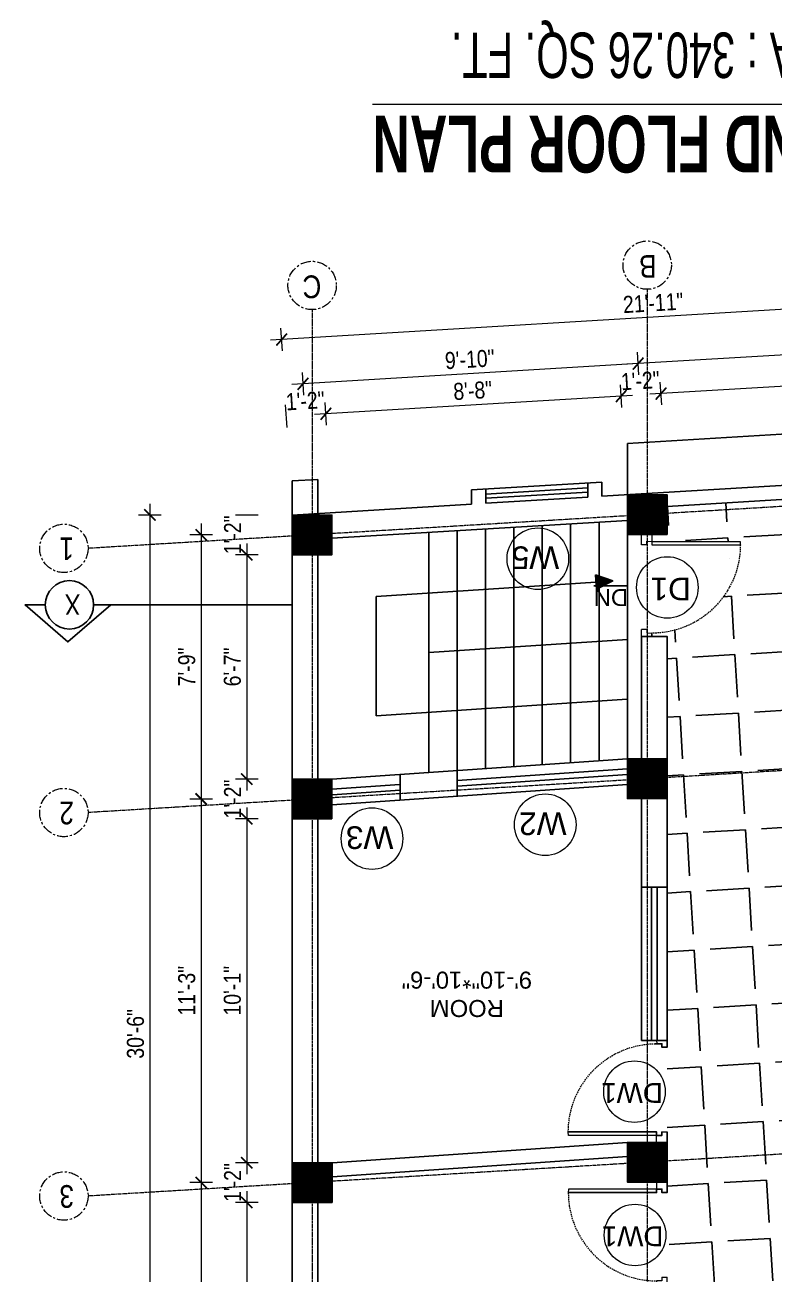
# Model space of a CAD drawing. Header units: inches. Extents: x -10117506 to -5032697, y -6529230 to -3253155.
# Drawn here: x -5061042.4 to -5060777.9, y -3255133.7 to -3254692.8 of the extents above; entities that cross this region are included whole.
import ezdxf

# ---------------------------------------------------------------- set-up
doc = ezdxf.new("R2010")
doc.units = ezdxf.units.IN
doc.header["$LTSCALE"] = 2
doc.header["$MEASUREMENT"] = 0
doc.header["$PDMODE"] = 34
doc.linetypes.add('CENTER', pattern=[2, 1.25, -0.25, 0.25, -0.25])
doc.linetypes.add('HIDDEN', pattern=[0.375, 0.25, -0.125])
doc.layers.get('0').update_dxf_attribs({"linetype": 'CONTINUOUS'})
doc.layers.get('DEFPOINTS').update_dxf_attribs({"color": 141, "linetype": 'CONTINUOUS'})
doc.layers.add('A-Hatch', color=7, linetype='CONTINUOUS')
for name, color, linetype, lineweight in [('Annotate-Lite.w', 177, 'CONTINUOUS', 9), ('Annotations-Bold.w', 177, 'CONTINUOUS', 13), ('DIM 1-100', 4, 'CONTINUOUS', 13), ('Door-Window.w', 4, 'CONTINUOUS', 15), ('TEXT', 181, 'CONTINUOUS', 25), ('Text-100.w', 254, 'CONTINUOUS', 9)]:
    doc.layers.add(name, color=color, linetype=linetype, lineweight=lineweight)
doc.styles.add('ARAIL', font='ARIALN.TTF')
doc.styles.add('Arial', font='arial.ttf', dxfattribs={"width": 0.8, "height": 12})
doc.styles.add('arial.', font='arial.ttf')
doc.styles.add('gaurav', font='arial.ttf')
doc.styles.get("Standard").update_dxf_attribs({"font": 'ARIALN.TTF'})
doc.dimstyles.new('1 by 96', dxfattribs={"dimtxt": 6, "dimasz": 4, "dimexe": 4, "dimexo": 4, "dimgap": 2, "dimtad": 1, "dimdec": 0, "dimzin": 0, "dimdsep": 46, "dimlunit": 4, "dimtxsty": 'Standard', "dimblk": 'ARCHTICK', "dimcen": 0, "dimdle": 4, "dimadec": 0, "dimazin": 0, "dimtfac": 1, "dimtdec": 0, "dimtix": 1, "dimtofl": 0, "dimtmove": 1, "dimatfit": 3, "dimldrblk": 'ARCHTICK', "dimfxl": 4, "dimfxlon": 1, "dimtolj": 1, "dimtzin": 0, "dimlwd": -1, "dimlwe": -1, "dimarcsym": 0})

# ---------------------------------------------------------------- blocks, each defined once
blk = doc.blocks.new('3-0')
at = {"ltscale": 3}
for p, q in [((11063.05, 10097.68), (11065.97, 10099.9)), ((11065.25, 10097.81), (11066.71, 10098.92)), ((11065.99, 10096.84), (11065.25, 10097.81)), ((11065.97, 10099.9), (11066.71, 10098.92)), ((11063.05, 10097.68), (11064.53, 10095.73)), ((11065.99, 10096.84), (11064.53, 10095.73)), ((11085.5, 10074.13), (11110.32, 10092.96)), ((11086.24, 10073.15), (11111.05, 10091.97)), ((11111.05, 10091.97), (11110.32, 10092.96)), ((11084.04, 10073.02), (11082.57, 10071.91)), ((11082.57, 10071.91), (11084.79, 10068.98)), ((11084.04, 10073.02), (11084.78, 10072.04)), ((11084.78, 10072.04), (11086.24, 10073.15)), ((11086.24, 10073.15), (11085.5, 10074.13)), ((11087.72, 10071.2), (11086.24, 10073.15)), ((11084.79, 10068.98), (11087.72, 10071.2))]:
    blk.add_line(p, q, dxfattribs=at)
at = {"layer": 'Door-Window.w', "color": 9, "linetype": 'HIDDEN', "lineweight": 18}
blk.add_arc((11085.5, 10074.13), 31.16, 37.1906, 127.1465, dxfattribs=at)
blk = doc.blocks.new('_ArchTick')
at = {"color": 0, "linetype": 'ByBlock', "const_width": 0.15}
blk.add_lwpolyline([(-0.5, -0.5), (0.5, 0.5)], dxfattribs=at)
blk = doc.blocks.new('*D1868')
at = {"layer": 'DEFPOINTS', "color": 0, "ltscale": 0.5, "transparency": 16777216}
for p in [(-5060818.13, -3254822.85), (-5060699.56, -3254850.64), (-5060815.99, -3254858.49)]:
    blk.add_point(p, dxfattribs=at)
at = {"layer": 'DIM 1-100', "color": 0, "ltscale": 0.5, "transparency": 16777216}
for p, q in [((-5060701.41, -3254819.84), (-5060701.9, -3254811.85)), ((-5060697.66, -3254815.61), (-5060822.12, -3254823.09)), ((-5060817.89, -3254826.85), (-5060818.37, -3254818.86))]:
    blk.add_line(p, q, dxfattribs=at)
at = {"layer": 'DIM 1-100', "color": 0, "ltscale": 0.5, "transparency": 16777216, "xscale": 4, "yscale": 4, "zscale": 4}
for p, rotation in [((-5060701.65, -3254815.85), 3.443148901484197), ((-5060818.13, -3254822.85), 183.4431489014842)]:
    blk.add_blockref('_ArchTick', p, dxfattribs=dict(at, rotation=rotation))
at = {"layer": 'DIM 1-100', "color": 0, "ltscale": 0.5, "transparency": 16777216, "insert": (-5060760.2, -3254814.3), "char_height": 6, "attachment_point": 5, "rotation": 3.4431}
blk.add_mtext('\\A1;9\'-9"', dxfattribs=at)
blk = doc.blocks.new('*D1869')
at = {"layer": 'DEFPOINTS', "color": 0, "ltscale": 0.5, "transparency": 16777216}
for p in [(-5060832.14, -3254823.7), (-5060830.04, -3254858.49), (-5060815.99, -3254858.49)]:
    blk.add_point(p, dxfattribs=at)
at = {"layer": 'DIM 1-100', "color": 0, "ltscale": 0.5, "transparency": 16777216}
for p, q in [((-5060831.9, -3254827.69), (-5060832.38, -3254819.7)), ((-5060817.89, -3254826.85), (-5060818.37, -3254818.86))]:
    blk.add_line(p, q, dxfattribs=at)
at = {"layer": 'DIM 1-100', "color": 0, "ltscale": 0.5, "transparency": 16777216, "insert": (-5060825.43, -3254818.27), "char_height": 6, "attachment_point": 5, "rotation": 3.4431}
blk.add_mtext('\\A1;1\'-2"', dxfattribs=at)
blk = doc.blocks.new('*D1870')
at = {"layer": 'DEFPOINTS', "color": 0, "ltscale": 0.5, "transparency": 16777216}
for p in [(-5060936.29, -3254829.96), (-5060830.04, -3254858.49), (-5060934.15, -3254865.66)]:
    blk.add_point(p, dxfattribs=at)
at = {"layer": 'DIM 1-100', "color": 0, "ltscale": 0.5, "transparency": 16777216}
for p, q in [((-5060831.9, -3254827.69), (-5060832.38, -3254819.7)), ((-5060828.14, -3254823.46), (-5060940.29, -3254830.2)), ((-5060936.05, -3254833.96), (-5060936.54, -3254825.97))]:
    blk.add_line(p, q, dxfattribs=at)
at = {"layer": 'DIM 1-100', "color": 0, "ltscale": 0.5, "transparency": 16777216, "xscale": 4, "yscale": 4, "zscale": 4}
for p, rotation in [((-5060832.14, -3254823.7), 3.443148901484197), ((-5060936.29, -3254829.96), 183.4431489014842)]:
    blk.add_blockref('_ArchTick', p, dxfattribs=dict(at, rotation=rotation))
at = {"layer": 'DIM 1-100', "color": 0, "ltscale": 0.5, "transparency": 16777216, "insert": (-5060884.52, -3254821.78), "char_height": 6, "attachment_point": 5, "rotation": 3.4431}
blk.add_mtext('\\A1;8\'-8"', dxfattribs=at)
blk = doc.blocks.new('*D1871')
at = {"layer": 'DEFPOINTS', "color": 0, "ltscale": 0.5, "transparency": 16777216}
for p in [(-5060950.24, -3254830.8), (-5060948.15, -3254865.66), (-5060934.15, -3254865.66)]:
    blk.add_point(p, dxfattribs=at)
at = {"layer": 'DIM 1-100', "color": 0, "ltscale": 0.5, "transparency": 16777216}
for p, q in [((-5060936.05, -3254833.96), (-5060936.54, -3254825.97)), ((-5060950, -3254834.8), (-5060950.48, -3254826.81))]:
    blk.add_line(p, q, dxfattribs=at)
at = {"layer": 'DIM 1-100', "color": 0, "ltscale": 0.5, "transparency": 16777216, "insert": (-5060943.57, -3254825.38), "char_height": 6, "attachment_point": 5, "rotation": 3.4431}
blk.add_mtext('\\A1;1\'-2"', dxfattribs=at)
blk = doc.blocks.new('*D1872')
at = {"layer": 'DEFPOINTS', "color": 0, "ltscale": 0.5, "transparency": 16777216}
for p in [(-5060826.19, -3254812.27), (-5060692.56, -3254857.64), (-5060822.99, -3254865.49)]:
    blk.add_point(p, dxfattribs=at)
at = {"layer": 'DIM 1-100', "color": 0, "ltscale": 0.5, "transparency": 16777216}
for p, q in [((-5060691.77, -3254804.19), (-5060830.18, -3254812.51)), ((-5060695.52, -3254808.42), (-5060696, -3254800.43)), ((-5060825.95, -3254816.27), (-5060826.43, -3254808.28))]:
    blk.add_line(p, q, dxfattribs=at)
at = {"layer": 'DIM 1-100', "color": 0, "ltscale": 0.5, "transparency": 16777216, "xscale": 4, "yscale": 4, "zscale": 4}
for p, rotation in [((-5060695.76, -3254804.43), 3.443148900418729), ((-5060826.19, -3254812.27), 183.4431489004187)]:
    blk.add_blockref('_ArchTick', p, dxfattribs=dict(at, rotation=rotation))
at = {"layer": 'DIM 1-100', "color": 0, "ltscale": 0.5, "transparency": 16777216, "insert": (-5060761.28, -3254803.3), "char_height": 6, "attachment_point": 5, "rotation": 3.4431}
blk.add_mtext('\\A1;10\'-11"', dxfattribs=at)
blk = doc.blocks.new('*D1873')
at = {"layer": 'DEFPOINTS', "color": 0, "ltscale": 0.5, "transparency": 16777216}
for p in [(-5060944.35, -3254819.38), (-5060822.99, -3254865.49), (-5060941.15, -3254872.66)]:
    blk.add_point(p, dxfattribs=at)
at = {"layer": 'DIM 1-100', "color": 0, "ltscale": 0.5, "transparency": 16777216}
for p, q in [((-5060825.95, -3254816.27), (-5060826.43, -3254808.28)), ((-5060822.19, -3254812.03), (-5060948.35, -3254819.62)), ((-5060944.11, -3254823.38), (-5060944.59, -3254815.39))]:
    blk.add_line(p, q, dxfattribs=at)
at = {"layer": 'DIM 1-100', "color": 0, "ltscale": 0.5, "transparency": 16777216, "xscale": 4, "yscale": 4, "zscale": 4}
for p, rotation in [((-5060826.19, -3254812.27), 3.443148901484197), ((-5060944.35, -3254819.38), 183.4431489014842)]:
    blk.add_blockref('_ArchTick', p, dxfattribs=dict(at, rotation=rotation))
at = {"layer": 'DIM 1-100', "color": 0, "ltscale": 0.5, "transparency": 16777216, "insert": (-5060885.57, -3254810.77), "char_height": 6, "attachment_point": 5, "rotation": 3.4431}
blk.add_mtext('\\A1;9\'-10"', dxfattribs=at)
blk = doc.blocks.new('*D1874')
at = {"layer": 'DEFPOINTS', "color": 0, "ltscale": 0.5, "transparency": 16777216}
for p in [(-5060951.89, -3254803.78), (-5060685.56, -3254849.8), (-5060948.15, -3254865.66)]:
    blk.add_point(p, dxfattribs=at)
at = {"layer": 'DIM 1-100', "color": 0, "ltscale": 0.5, "transparency": 16777216}
for p, q in [((-5060689.06, -3254791.91), (-5060689.54, -3254783.92)), ((-5060685.31, -3254787.68), (-5060955.88, -3254804.02)), ((-5060951.64, -3254807.77), (-5060952.13, -3254799.79))]:
    blk.add_line(p, q, dxfattribs=at)
at = {"layer": 'DIM 1-100', "color": 0, "ltscale": 0.5, "transparency": 16777216, "xscale": 4, "yscale": 4, "zscale": 4}
for p, rotation in [((-5060689.3, -3254787.92), 3.457134467224341), ((-5060951.89, -3254803.78), 183.4571344672244)]:
    blk.add_blockref('_ArchTick', p, dxfattribs=dict(at, rotation=rotation))
at = {"layer": 'DIM 1-100', "color": 0, "ltscale": 0.5, "transparency": 16777216, "insert": (-5060820.89, -3254790.84), "char_height": 6, "attachment_point": 5, "rotation": 3.4571}
blk.add_mtext('\\A1;21\'-11"', dxfattribs=at)
blk = doc.blocks.new('*D1875')
at = {"layer": 'DEFPOINTS', "color": 0, "ltscale": 0.5, "transparency": 16777216}
for p in [(-5060948.15, -3254865.66), (-5060964.19, -3254879.66), (-5060948.15, -3254879.66)]:
    blk.add_point(p, dxfattribs=at)
at = {"layer": 'DIM 1-100', "color": 0, "ltscale": 0.5, "transparency": 16777216}
for p, q in [((-5060960.19, -3254865.66), (-5060968.19, -3254865.66)), ((-5060960.19, -3254879.66), (-5060968.19, -3254879.66))]:
    blk.add_line(p, q, dxfattribs=at)
at = {"layer": 'DIM 1-100', "color": 0, "ltscale": 0.5, "transparency": 16777216, "insert": (-5060969.2, -3254872.66), "char_height": 6, "attachment_point": 5, "rotation": 90}
blk.add_mtext('\\A1;1\'-2"', dxfattribs=at)
blk = doc.blocks.new('*D1876')
at = {"layer": 'DEFPOINTS', "color": 0, "ltscale": 0.5, "transparency": 16777216}
for p in [(-5060948.15, -3254879.66), (-5060964.19, -3254958.83), (-5060948.15, -3254958.83)]:
    blk.add_point(p, dxfattribs=at)
at = {"layer": 'DIM 1-100', "color": 0, "ltscale": 0.5, "transparency": 16777216}
for p, q in [((-5060964.19, -3254875.66), (-5060964.19, -3254962.83)), ((-5060960.19, -3254879.66), (-5060968.19, -3254879.66)), ((-5060960.19, -3254958.83), (-5060968.19, -3254958.83))]:
    blk.add_line(p, q, dxfattribs=at)
at = {"layer": 'DIM 1-100', "color": 0, "ltscale": 0.5, "transparency": 16777216, "xscale": 4, "yscale": 4, "zscale": 4}
for p, rotation in [((-5060964.19, -3254879.66), 90), ((-5060964.19, -3254958.83), 270)]:
    blk.add_blockref('_ArchTick', p, dxfattribs=dict(at, rotation=rotation))
at = {"layer": 'DIM 1-100', "color": 0, "ltscale": 0.5, "transparency": 16777216, "insert": (-5060969.26, -3254919.25), "char_height": 6, "attachment_point": 5, "rotation": 90}
blk.add_mtext('\\A1;6\'-7"', dxfattribs=at)
blk = doc.blocks.new('*D1877')
at = {"layer": 'DEFPOINTS', "color": 0, "ltscale": 0.5, "transparency": 16777216}
for p in [(-5060948.15, -3254958.83), (-5060964.19, -3254972.83), (-5060948.15, -3254972.83)]:
    blk.add_point(p, dxfattribs=at)
at = {"layer": 'DIM 1-100', "color": 0, "ltscale": 0.5, "transparency": 16777216}
for p, q in [((-5060960.19, -3254958.83), (-5060968.19, -3254958.83)), ((-5060960.19, -3254972.83), (-5060968.19, -3254972.83))]:
    blk.add_line(p, q, dxfattribs=at)
at = {"layer": 'DIM 1-100', "color": 0, "ltscale": 0.5, "transparency": 16777216, "insert": (-5060969.2, -3254965.83), "char_height": 6, "attachment_point": 5, "rotation": 90}
blk.add_mtext('\\A1;1\'-2"', dxfattribs=at)
blk = doc.blocks.new('*D1878')
at = {"layer": 'DEFPOINTS', "color": 0, "ltscale": 0.5, "transparency": 16777216}
for p in [(-5060948.15, -3254972.83), (-5060964.19, -3255094.08), (-5060948.13, -3255094.08)]:
    blk.add_point(p, dxfattribs=at)
at = {"layer": 'DIM 1-100', "color": 0, "ltscale": 0.5, "transparency": 16777216}
for p, q in [((-5060964.19, -3254968.83), (-5060964.19, -3255098.08)), ((-5060960.19, -3254972.83), (-5060968.19, -3254972.83)), ((-5060960.19, -3255094.08), (-5060968.19, -3255094.08))]:
    blk.add_line(p, q, dxfattribs=at)
at = {"layer": 'DIM 1-100', "color": 0, "ltscale": 0.5, "transparency": 16777216, "xscale": 4, "yscale": 4, "zscale": 4}
for p, rotation in [((-5060964.19, -3254972.83), 90), ((-5060964.19, -3255094.08), 270)]:
    blk.add_blockref('_ArchTick', p, dxfattribs=dict(at, rotation=rotation))
at = {"layer": 'DIM 1-100', "color": 0, "ltscale": 0.5, "transparency": 16777216, "insert": (-5060969.26, -3255033.45), "char_height": 6, "attachment_point": 5, "rotation": 90}
blk.add_mtext('\\A1;10\'-1"', dxfattribs=at)
blk = doc.blocks.new('*D1879')
at = {"layer": 'DEFPOINTS', "color": 0, "ltscale": 0.5, "transparency": 16777216}
for p in [(-5060948.13, -3255094.08), (-5060964.19, -3255108.08), (-5060948.15, -3255108.08)]:
    blk.add_point(p, dxfattribs=at)
at = {"layer": 'DIM 1-100', "color": 0, "ltscale": 0.5, "transparency": 16777216}
for p, q in [((-5060960.19, -3255094.08), (-5060968.19, -3255094.08)), ((-5060960.19, -3255108.08), (-5060968.19, -3255108.08))]:
    blk.add_line(p, q, dxfattribs=at)
at = {"layer": 'DIM 1-100', "color": 0, "ltscale": 0.5, "transparency": 16777216, "insert": (-5060969.2, -3255101.08), "char_height": 6, "attachment_point": 5, "rotation": 90}
blk.add_mtext('\\A1;1\'-2"', dxfattribs=at)
blk = doc.blocks.new('*D1880')
at = {"layer": 'DEFPOINTS', "color": 0, "ltscale": 0.5, "transparency": 16777216}
for p in [(-5060948.15, -3255108.08), (-5060964.19, -3255217.45), (-5060948.15, -3255217.45)]:
    blk.add_point(p, dxfattribs=at)
at = {"layer": 'DIM 1-100', "color": 0, "ltscale": 0.5, "transparency": 16777216}
for p, q in [((-5060964.19, -3255104.08), (-5060964.19, -3255221.45)), ((-5060960.19, -3255108.08), (-5060968.19, -3255108.08)), ((-5060960.19, -3255217.45), (-5060968.19, -3255217.45))]:
    blk.add_line(p, q, dxfattribs=at)
at = {"layer": 'DIM 1-100', "color": 0, "ltscale": 0.5, "transparency": 16777216, "xscale": 4, "yscale": 4, "zscale": 4}
for p, rotation in [((-5060964.19, -3255108.08), 90), ((-5060964.19, -3255217.45), 270)]:
    blk.add_blockref('_ArchTick', p, dxfattribs=dict(at, rotation=rotation))
at = {"layer": 'DIM 1-100', "color": 0, "ltscale": 0.5, "transparency": 16777216, "insert": (-5060969.26, -3255162.76), "char_height": 6, "attachment_point": 5, "rotation": 90}
blk.add_mtext('\\A1;9\'-1"', dxfattribs=at)
blk = doc.blocks.new('*D1884')
at = {"layer": 'DEFPOINTS', "color": 0, "ltscale": 0.5, "transparency": 16777216}
for p in [(-5060941.15, -3254872.66), (-5060980.27, -3254965.83), (-5060941.15, -3254965.83)]:
    blk.add_point(p, dxfattribs=at)
at = {"layer": 'DIM 1-100', "color": 0, "ltscale": 0.5, "transparency": 16777216}
for p, q in [((-5060980.27, -3254868.66), (-5060980.27, -3254969.83)), ((-5060976.27, -3254872.66), (-5060984.27, -3254872.66)), ((-5060976.27, -3254965.83), (-5060984.27, -3254965.83))]:
    blk.add_line(p, q, dxfattribs=at)
at = {"layer": 'DIM 1-100', "color": 0, "ltscale": 0.5, "transparency": 16777216, "xscale": 4, "yscale": 4, "zscale": 4}
for p, rotation in [((-5060980.27, -3254872.66), 90), ((-5060980.27, -3254965.83), 270)]:
    blk.add_blockref('_ArchTick', p, dxfattribs=dict(at, rotation=rotation))
at = {"layer": 'DIM 1-100', "color": 0, "ltscale": 0.5, "transparency": 16777216, "insert": (-5060985.34, -3254919.25), "char_height": 6, "attachment_point": 5, "rotation": 90}
blk.add_mtext('\\A1;7\'-9"', dxfattribs=at)
blk = doc.blocks.new('*D1885')
at = {"layer": 'DEFPOINTS', "color": 0, "ltscale": 0.5, "transparency": 16777216}
for p in [(-5060941.15, -3254965.83), (-5060980.27, -3255101.08), (-5060941.13, -3255101.08)]:
    blk.add_point(p, dxfattribs=at)
at = {"layer": 'DIM 1-100', "color": 0, "ltscale": 0.5, "transparency": 16777216}
for p, q in [((-5060980.27, -3254961.83), (-5060980.27, -3255105.08)), ((-5060976.27, -3254965.83), (-5060984.27, -3254965.83)), ((-5060976.27, -3255101.08), (-5060984.27, -3255101.08))]:
    blk.add_line(p, q, dxfattribs=at)
at = {"layer": 'DIM 1-100', "color": 0, "ltscale": 0.5, "transparency": 16777216, "xscale": 4, "yscale": 4, "zscale": 4}
for p, rotation in [((-5060980.27, -3254965.83), 90), ((-5060980.27, -3255101.08), 270)]:
    blk.add_blockref('_ArchTick', p, dxfattribs=dict(at, rotation=rotation))
at = {"layer": 'DIM 1-100', "color": 0, "ltscale": 0.5, "transparency": 16777216, "insert": (-5060985.34, -3255033.45), "char_height": 6, "attachment_point": 5, "rotation": 90}
blk.add_mtext('\\A1;11\'-3"', dxfattribs=at)
blk = doc.blocks.new('*D1886')
at = {"layer": 'DEFPOINTS', "color": 0, "ltscale": 0.5, "transparency": 16777216}
for p in [(-5060941.13, -3255101.08), (-5060980.27, -3255224.45), (-5060941.15, -3255224.45)]:
    blk.add_point(p, dxfattribs=at)
at = {"layer": 'DIM 1-100', "color": 0, "ltscale": 0.5, "transparency": 16777216}
for p, q in [((-5060980.27, -3255097.08), (-5060980.27, -3255228.45)), ((-5060976.27, -3255101.08), (-5060984.27, -3255101.08)), ((-5060976.27, -3255224.45), (-5060984.27, -3255224.45))]:
    blk.add_line(p, q, dxfattribs=at)
at = {"layer": 'DIM 1-100', "color": 0, "ltscale": 0.5, "transparency": 16777216, "xscale": 4, "yscale": 4, "zscale": 4}
for p, rotation in [((-5060980.27, -3255101.08), 90), ((-5060980.27, -3255224.45), 270)]:
    blk.add_blockref('_ArchTick', p, dxfattribs=dict(at, rotation=rotation))
at = {"layer": 'DIM 1-100', "color": 0, "ltscale": 0.5, "transparency": 16777216, "insert": (-5060985.34, -3255162.76), "char_height": 6, "attachment_point": 5, "rotation": 90}
blk.add_mtext('\\A1;10\'-3"', dxfattribs=at)
blk = doc.blocks.new('*D1888')
at = {"layer": 'DEFPOINTS', "color": 0, "ltscale": 0.5, "transparency": 16777216}
for p in [(-5060948.15, -3254865.66), (-5060998.35, -3255231.66), (-5060948.15, -3255231.66)]:
    blk.add_point(p, dxfattribs=at)
at = {"layer": 'DIM 1-100', "color": 0, "ltscale": 0.5, "transparency": 16777216}
for p, q in [((-5060998.35, -3254861.66), (-5060998.35, -3255235.66)), ((-5060994.35, -3254865.66), (-5061002.35, -3254865.66)), ((-5060994.35, -3255231.66), (-5061002.35, -3255231.66))]:
    blk.add_line(p, q, dxfattribs=at)
at = {"layer": 'DIM 1-100', "color": 0, "ltscale": 0.5, "transparency": 16777216, "xscale": 4, "yscale": 4, "zscale": 4}
for p, rotation in [((-5060998.35, -3254865.66), 90), ((-5060998.35, -3255231.66), 270)]:
    blk.add_blockref('_ArchTick', p, dxfattribs=dict(at, rotation=rotation))
at = {"layer": 'DIM 1-100', "color": 0, "ltscale": 0.5, "transparency": 16777216, "insert": (-5061003.41, -3255048.66), "char_height": 6, "attachment_point": 5, "rotation": 90}
blk.add_mtext('\\A1;30\'-6"', dxfattribs=at)

msp = doc.modelspace()

# ---------------------------------------------------------------- hatches: boundary and pattern name
at = {"layer": 'A-Hatch', "ltscale": 0.5}
h = msp.add_hatch(dxfattribs=at)
h.set_pattern_fill('ANGLE', color=256, scale=75, angle=183.4571)
h.set_pattern_definition([(183.45713447, (-10109419.03, -6510881.936), (1.243724074, -20.587466465), [15, -5.625]), (273.45713447, (-10109419.03, -6510881.936), (20.587466465, 1.243724074), [15, -5.625])])
edge = h.paths.add_edge_path()
edge.add_line((-5060815.99, -3255229.83), (-5060824.99, -3255229.83))
edge.add_line((-5060824.99, -3255229.83), (-5060824.99, -3255280.69))
edge.add_line((-5060824.99, -3255280.69), (-5060815.99, -3255280.69))
edge.add_line((-5060815.99, -3255280.69), (-5060815.99, -3255289.67))
edge.add_line((-5060815.99, -3255289.67), (-5060699.56, -3255280))
edge.add_line((-5060699.56, -3255280), (-5060699.56, -3255269.85))
edge.add_line((-5060699.56, -3255269.85), (-5060690.56, -3255269.85))
edge.add_line((-5060690.56, -3255269.85), (-5060690.56, -3255093.06))
edge.add_line((-5060690.56, -3255093.06), (-5060699.56, -3255093.06))
edge.add_line((-5060699.56, -3255093.06), (-5060699.56, -3255079.06))
edge.add_line((-5060699.56, -3255079.06), (-5060690.56, -3255079.06))
edge.add_line((-5060690.56, -3255079.06), (-5060690.56, -3254957.81))
edge.add_line((-5060690.56, -3254957.81), (-5060699.56, -3254957.81))
edge.add_line((-5060699.56, -3254957.81), (-5060699.56, -3254943.81))
edge.add_line((-5060699.56, -3254943.81), (-5060690.56, -3254943.81))
edge.add_line((-5060690.56, -3254943.81), (-5060690.56, -3254864.64))
edge.add_line((-5060690.56, -3254864.64), (-5060699.56, -3254864.64))
edge.add_line((-5060699.56, -3254864.64), (-5060699.56, -3254855.65))
edge.add_line((-5060699.56, -3254855.65), (-5060815.99, -3254862.65))
edge.add_line((-5060815.99, -3254862.65), (-5060815.99, -3254872.49))
edge.add_line((-5060815.99, -3254872.49), (-5060815.99, -3254874.94))
edge.add_line((-5060815.99, -3254874.94), (-5060790.18, -3254874.96))
edge.add_line((-5060790.18, -3254874.96), (-5060790.16, -3254876.19))
edge.add_ellipse((-5060821.32, -3254876.17), major_axis=(-24.85, -18.79), ratio=1, start_angle=62.763, end_angle=142.875, ccw=False)
edge.add_line((-5060815.99, -3254906.86), (-5060815.99, -3255083.27))
edge.add_line((-5060815.99, -3255083.27), (-5060815.98, -3255083.27))
edge.add_line((-5060815.98, -3255083.27), (-5060815.99, -3255086.94))
edge.add_line((-5060815.99, -3255086.94), (-5060815.99, -3255100.94))
edge.add_line((-5060815.99, -3255100.94), (-5060815.98, -3255104.61))
edge.add_line((-5060815.98, -3255104.61), (-5060815.99, -3255229.83))
h.paths.add_polyline_path([(-5060732.31, -3255041.84), (-5060775.36, -3255041.84), (-5060775.36, -3255064.3), (-5060732.31, -3255064.3)], flags=24)
h = msp.add_hatch(dxfattribs=at)
h.set_pattern_fill('ANSI31', color=256, angle=180)
h.set_pattern_definition([(225, (-10152119.69887, -6513258.18747), (0.0883883476483, -0.0883883476483), [])])
h.paths.add_polyline_path([(-5060829.99, -3254872.49), (-5060815.99, -3254872.49), (-5060815.99, -3254858.49), (-5060829.99, -3254858.49)])
h = msp.add_hatch(dxfattribs=at)
h.set_pattern_fill('ANSI31', color=256, angle=180)
h.set_pattern_definition([(225, (-10152237.86021, -6513265.35775), (0.0883883476483, -0.0883883476483), [])])
h.paths.add_polyline_path([(-5060948.15, -3254879.66), (-5060934.15, -3254879.66), (-5060934.15, -3254865.66), (-5060948.15, -3254865.66)])
h = msp.add_hatch(dxfattribs=at)
h.set_pattern_fill('ANSI31', color=256, angle=183.8047)
h.set_pattern_definition([(228.8046545382, (-9924644.70665, -6844315.82128), (0.0940585520474, -0.0823285417504), [])])
h.paths.add_polyline_path([(-5060835.16, -3254888.91), (-5060841.23, -3254886.79), (-5060840.9, -3254891.8)])
h = msp.add_hatch(dxfattribs=at)
h.set_pattern_fill('ANSI31', color=256, angle=180)
h.set_pattern_definition([(225, (-10152119.69887, -6513351.40278), (0.0883883476483, -0.0883883476483), [])])
h.paths.add_polyline_path([(-5060829.99, -3254965.71), (-5060815.99, -3254965.71), (-5060815.99, -3254951.71), (-5060829.99, -3254951.71)])
h = msp.add_hatch(dxfattribs=at)
h.set_pattern_fill('ANSI31', color=256, angle=180)
h.set_pattern_definition([(225, (-10152237.86021, -6513358.5273), (0.0883883476483, -0.0883883476483), [])])
h.paths.add_polyline_path([(-5060948.15, -3254972.83), (-5060934.15, -3254972.83), (-5060934.15, -3254958.83), (-5060948.15, -3254958.83)])
h = msp.add_hatch(dxfattribs=at)
h.set_pattern_fill('ANSI31', color=256, angle=180)
h.set_pattern_definition([(225, (-10152119.69887, -6513486.6351), (0.0883883476483, -0.0883883476483), [])])
h.paths.add_polyline_path([(-5060829.99, -3255100.94), (-5060815.99, -3255100.94), (-5060815.99, -3255086.94), (-5060829.99, -3255086.94)])
h = msp.add_hatch(dxfattribs=at)
h.set_pattern_fill('ANSI31', color=256, angle=180)
h.set_pattern_definition([(225, (-10152237.84467, -6513493.77249), (0.0883883476483, -0.0883883476483), [])])
h.paths.add_polyline_path([(-5060948.13, -3255108.08), (-5060934.13, -3255108.08), (-5060934.13, -3255094.08), (-5060948.13, -3255094.08)])

# ---------------------------------------------------------------- linework, layer by layer
at = {"ltscale": 0.5}
for p, q in [((-5060667.56, -3254830.68), (-5060829.99, -3254840.45)), ((-5060829.99, -3254858.49), (-5060829.99, -3254840.45)), ((-5060685.56, -3254849.8), (-5060838.97, -3254859.03)), ((-5060939.15, -3254853.09), (-5060948.15, -3254853.64)), ((-5060948.15, -3254865.66), (-5060948.15, -3254853.64)), ((-5060939.15, -3254865.66), (-5060939.15, -3254853.09)), ((-5060838.97, -3254854.03), (-5060884.89, -3254856.8)), ((-5060884.89, -3254861.8), (-5060884.89, -3254856.8)), ((-5060843.97, -3254856.08), (-5060879.89, -3254858.25)), ((-5060879.89, -3254861.5), (-5060879.89, -3254856.5)), ((-5060843.97, -3254859.33), (-5060843.97, -3254854.33)), ((-5060838.97, -3254859.03), (-5060838.97, -3254854.03)), ((-5060699.56, -3254855.65), (-5060815.99, -3254862.65)), ((-5060843.97, -3254857.58), (-5060879.89, -3254859.75)), ((-5060843.97, -3254859.33), (-5060879.89, -3254861.5)), ((-5060884.89, -3254861.8), (-5060948.15, -3254865.66)), ((-5060948.15, -3254865.66), (-5060948.15, -3255231.66)), ((-5060829.99, -3254867.54), (-5060934.15, -3254873.83)), ((-5060869.99, -3254912.19), (-5060869.99, -3254869.96)), ((-5060859.99, -3254911.55), (-5060859.99, -3254869.35)), ((-5060849.99, -3254910.9), (-5060849.99, -3254868.75)), ((-5060839.99, -3254910.26), (-5060839.99, -3254868.14)), ((-5060829.99, -3254951.69), (-5060829.99, -3254867.54)), ((-5060899.99, -3254914.13), (-5060899.99, -3254871.77)), ((-5060889.99, -3254913.48), (-5060889.99, -3254871.16)), ((-5060879.99, -3254912.84), (-5060879.99, -3254870.56)), ((-5060939.15, -3254879.66), (-5060939.15, -3254958.83)), ((-5060835.16, -3254888.91), (-5060841.23, -3254886.79)), ((-5060840.9, -3254891.8), (-5060841.23, -3254886.79)), ((-5060918.57, -3254894.45), (-5060841.07, -3254889.3)), ((-5060835.16, -3254888.91), (-5060840.9, -3254891.8)), ((-5060918.57, -3254936.54), (-5060918.57, -3254894.45)), ((-5060899.99, -3254914.13), (-5060829.99, -3254909.62)), ((-5060824.99, -3254908.49), (-5060824.99, -3254951.69)), ((-5060815.99, -3254908.49), (-5060824.99, -3254908.49)), ((-5060815.99, -3254908.49), (-5060815.99, -3254951.69)), ((-5060899.99, -3254956.49), (-5060899.99, -3254914.13)), ((-5060889.99, -3254955.8), (-5060889.99, -3254913.48)), ((-5060879.99, -3254955.12), (-5060879.99, -3254912.84)), ((-5060869.99, -3254954.43), (-5060869.99, -3254912.19)), ((-5060859.99, -3254953.75), (-5060859.99, -3254911.55)), ((-5060849.99, -3254953.06), (-5060849.99, -3254910.9)), ((-5060839.99, -3254952.38), (-5060839.99, -3254910.26)), ((-5060830.01, -3254930.66), (-5060918.57, -3254936.54)), ((-5060829.99, -3254951.69), (-5060934.15, -3254958.83)), ((-5060829.99, -3254960.71), (-5060829.99, -3254951.69)), ((-5060910.15, -3254966.21), (-5060910.15, -3254957.19)), ((-5060889.99, -3254959.31), (-5060829.99, -3254955.2)), ((-5060889.99, -3254964.82), (-5060889.99, -3254955.8)), ((-5060889.99, -3254961.32), (-5060829.99, -3254957.2)), ((-5060910.22, -3254960.7), (-5060934.22, -3254962.34)), ((-5060934.15, -3254967.85), (-5060934.15, -3254958.83)), ((-5060829.99, -3254960.71), (-5060934.15, -3254967.85)), ((-5060910.08, -3254962.69), (-5060934.08, -3254964.34)), ((-5060824.99, -3255050.94), (-5060824.99, -3254965.69)), ((-5060815.99, -3255050.94), (-5060815.99, -3254965.69)), ((-5060939.15, -3254972.83), (-5060939.15, -3255094.08)), ((-5060815.99, -3254996.94), (-5060824.99, -3254996.94)), ((-5060821.49, -3254996.94), (-5060821.49, -3255050.94)), ((-5060819.49, -3254996.94), (-5060819.49, -3255050.94)), ((-5060815.99, -3255050.94), (-5060824.99, -3255050.94)), ((-5060829.99, -3255086.94), (-5060934.13, -3255094.08)), ((-5060829.99, -3255091.95), (-5060934.13, -3255099.09)), ((-5060939.15, -3255108.08), (-5060939.15, -3255217.45))]:
    msp.add_line(p, q, dxfattribs=at)
for points in [[(-5060815.99, -3254872.49), (-5060829.99, -3254872.49), (-5060829.99, -3254858.49), (-5060815.99, -3254858.49)], [(-5060934.15, -3254879.66), (-5060948.15, -3254879.66), (-5060948.15, -3254865.66), (-5060934.15, -3254865.66)], [(-5060815.99, -3254965.69), (-5060829.99, -3254965.69), (-5060829.99, -3254951.69), (-5060815.99, -3254951.69)], [(-5060934.15, -3254972.83), (-5060948.15, -3254972.83), (-5060948.15, -3254958.83), (-5060934.15, -3254958.83)], [(-5060815.99, -3255100.94), (-5060829.99, -3255100.94), (-5060829.99, -3255086.94), (-5060815.99, -3255086.94)], [(-5060934.13, -3255108.08), (-5060948.13, -3255108.08), (-5060948.13, -3255094.08), (-5060934.13, -3255094.08)]]:
    msp.add_lwpolyline(points, close=True, dxfattribs=at)
for points in [[(-5060821.31, -3254907.32), (-5060821.31, -3254908.49), (-5060815.99, -3254908.49), (-5060815.99, -3254951.69), (-5060815.99, -3254965.69), (-5060815.99, -3255050.94), (-5060815.99, -3255053.39), (-5060817.82, -3255053.39), (-5060817.82, -3255052.16), (-5060820.26, -3255052.16)], [(-5060850.81, -3255083.24), (-5060819.66, -3255083.26), (-5060819.66, -3255084.49), (-5060817.82, -3255084.49), (-5060817.82, -3255083.26), (-5060815.98, -3255083.27), (-5060815.99, -3255086.94), (-5060815.99, -3255100.94), (-5060815.98, -3255104.61), (-5060817.82, -3255104.61), (-5060817.82, -3255103.39), (-5060819.66, -3255103.39), (-5060819.66, -3255104.61), (-5060850.81, -3255104.63)]]:
    msp.add_lwpolyline(points, dxfattribs=at)
at = {"layer": 'Annotate-Lite.w', "ltscale": 0.005}
for centre in [(-5060861.56, -3254881.08), (-5060815.9, -3254891.22), (-5060858.96, -3254974.89), (-5060920.03, -3254979.79), (-5060827.48, -3255069.03), (-5060827.27, -3255119.6)]:
    msp.add_circle(centre, 10.86, dxfattribs=at)
at = {"layer": 'Annotations-Bold.w', "linetype": 'CENTER', "ltscale": 0.3}
for p, q in [((-5060822.99, -3254786.07), (-5060822.99, -3255364.28)), ((-5060941.15, -3254793.24), (-5060941.15, -3255371.45)), ((-5060613.56, -3254852.87), (-5061020.15, -3254877.43)), ((-5060613.56, -3254946.04), (-5061020.15, -3254970.6)), ((-5060613.56, -3255081.29), (-5061020.15, -3255105.85))]:
    msp.add_line(p, q, dxfattribs=at)
at = {"layer": 'Annotations-Bold.w', "linetype": 'CENTER', "ltscale": 1.5}
for centre in [(-5060822.99, -3254777.53), (-5060941.15, -3254784.7), (-5061028.68, -3254877.43), (-5061028.68, -3254970.6), (-5061028.68, -3255105.85)]:
    msp.add_circle(centre, 8.53, dxfattribs=at)
at = {"layer": 'TEXT'}
for points in [[(-5061035.24, -3254897.34), (-5061042.38, -3254897.34), (-5061027.24, -3254910.43), (-5061012.1, -3254897.34)], [(-5060948.15, -3254897.34), (-5061018.18, -3254897.34)]]:
    msp.add_lwpolyline(points, dxfattribs=at)
msp.add_circle((-5061026.71, -3254897.34), 8.53, dxfattribs=at)

# ---------------------------------------------------------------- block references
at = {"layer": 'Door-Window.w', "linetype": 'ByBlock', "yscale": 0.9997910037636757, "zscale": 0.9997910039624012}
for p, xscale, rotation in [((-5075737.83, -3253542), -0.9997910043702506, 217.1524243070057), ((-5045903.14, -3256417.43), -0.999791004370251, 37.15242430943581), ((-5045903.14, -3253770.44), 0.9997910043702505, 142.8475757291008)]:
    msp.add_blockref('3-0', p, dxfattribs=dict(at, xscale=xscale, rotation=rotation))

# ---------------------------------------------------------------- texts
at = {"layer": 'Annotate-Lite.w', "ltscale": 0.005, "rotation": 180, "style": 'gaurav'}
for s, insert, char_height, attachment_point in [('W5', (-5060854.02, -3254884.73), 8, 1), ('D1', (-5060821.82, -3254895.77), 8, 3), ('W2', (-5060851.42, -3254978.54), 8, 1), ('W3', (-5060912.48, -3254983.44), 8, 1), ('DW1', (-5060817.48, -3255072.99), 7, 1), ('DW1', (-5060817.27, -3255123.56), 7, 1)]:
    msp.add_mtext_dynamic_manual_height_columns(s, width=8, gutter_width=100, heights=[0], dxfattribs=dict(at, insert=insert, char_height=char_height, attachment_point=attachment_point))
at = {"layer": 'Annotations-Bold.w', "linetype": 'CENTER', "ltscale": 1.5, "char_height": 8, "attachment_point": 1, "rotation": 180, "style": 'ARAIL'}
for s, insert in [('B', (-5060819.75, -3254781.99)), ('C', (-5060937.91, -3254789.16)), ('1', (-5061025.14, -3254881.57)), ('2', (-5061025.14, -3254974.74)), ('3', (-5061025.14, -3255109.99))]:
    msp.add_mtext_dynamic_manual_height_columns(s, width=6.5393, gutter_width=100, heights=[0], dxfattribs=dict(at, insert=insert))
at = {"layer": 'TEXT', "lineweight": -2, "insert": (-5060835.78, -3254894.78), "char_height": 6, "width": 127.5059, "attachment_point": 5, "rotation": 180, "style": 'arial.'}
msp.add_mtext('{\\LDN}', dxfattribs=at)
at = {"layer": 'TEXT', "insert": (-5061022.87, -3254900.84), "char_height": 7.2, "attachment_point": 1, "rotation": 180, "style": 'ARAIL'}
msp.add_mtext_dynamic_manual_height_columns('X', width=125.4648, gutter_width=90, heights=[0], dxfattribs=at)
at = {"layer": 'TEXT', "lineweight": -2, "insert": (-5060886.59, -3255034.66), "char_height": 6, "attachment_point": 5, "rotation": 180, "style": 'arial.'}
msp.add_mtext_dynamic_manual_height_columns('ROOM\\P9\'-10"*10\'-6"', width=45.7314, gutter_width=30, heights=[0], dxfattribs=at)
at = {"layer": 'Text-100.w', "insert": (-5060816.06, -3254744.85), "char_height": 20, "width": 253.2202, "attachment_point": 2, "rotation": 180, "style": 'Arial'}
msp.add_mtext('\\A1;{\\fArial Narrow|b1|i0|c0|p34;\\L SECOND FLOOR PLAN\\P\\fArial Narrow|b0|i0|c0|p34;\\H0.8x;\\lAREA : 340.26 SQ. FT.\\H1.02306x; }', dxfattribs=at)

# ---------------------------------------------------------------- dimensions: what is measured, and where the dimension line sits
at = {"layer": 'DIM 1-100', "ltscale": 0.5}
for p1, p2, distance, picture, middle in [((-5060685.56, -3254849.8), (-5060948.15, -3254865.66), -61.99, '*D1874', (-5060820.89, -3254790.84)), ((-5060692.56, -3254857.64), (-5060822.99, -3254865.49), -53.31, '*D1872', (-5060761.28, -3254803.3))]:
    dim = msp.add_aligned_dim(p1=p1, p2=p2, distance=distance, dimstyle='1 by 96', dxfattribs=at)
    dim.commit()
    dim.dimension.update_dxf_attribs({"geometry": picture, "text_midpoint": middle})
for base, p1, p2, angle, picture, middle in [((-5060944.35, -3254819.38), (-5060822.99, -3254865.49), (-5060941.15, -3254872.66), 3.4431, '*D1873', (-5060885.57, -3254810.77)), ((-5060818.13, -3254822.85), (-5060699.56, -3254850.64), (-5060815.99, -3254858.49), 3.4431, '*D1868', (-5060760.2, -3254814.3)), ((-5060936.29, -3254829.96), (-5060830.04, -3254858.49), (-5060934.15, -3254865.66), 3.4431, '*D1870', (-5060884.52, -3254821.78)), ((-5060832.14, -3254823.7), (-5060815.99, -3254858.49), (-5060830.04, -3254858.49), 3.4431, '*D1869', (-5060825.43, -3254818.27)), ((-5060950.24, -3254830.8), (-5060934.15, -3254865.66), (-5060948.15, -3254865.66), 3.4431, '*D1871', (-5060943.57, -3254825.38)), ((-5060998.35, -3255231.66), (-5060948.15, -3254865.66), (-5060948.15, -3255231.66), 270, '*D1888', (-5061003.41, -3255048.66)), ((-5060964.19, -3254879.66), (-5060948.15, -3254865.66), (-5060948.15, -3254879.66), 270, '*D1875', (-5060969.2, -3254872.66)), ((-5060980.27, -3254965.83), (-5060941.15, -3254872.66), (-5060941.15, -3254965.83), 270, '*D1884', (-5060985.34, -3254919.25)), ((-5060964.19, -3254958.83), (-5060948.15, -3254879.66), (-5060948.15, -3254958.83), 270, '*D1876', (-5060969.26, -3254919.25)), ((-5060964.19, -3254972.83), (-5060948.15, -3254958.83), (-5060948.15, -3254972.83), 270, '*D1877', (-5060969.2, -3254965.83)), ((-5060980.27, -3255101.08), (-5060941.15, -3254965.83), (-5060941.13, -3255101.08), 270, '*D1885', (-5060985.34, -3255033.45)), ((-5060964.19, -3255094.08), (-5060948.15, -3254972.83), (-5060948.13, -3255094.08), 270, '*D1878', (-5060969.26, -3255033.45)), ((-5060964.19, -3255108.08), (-5060948.13, -3255094.08), (-5060948.15, -3255108.08), 270, '*D1879', (-5060969.2, -3255101.08)), ((-5060980.27, -3255224.45), (-5060941.13, -3255101.08), (-5060941.15, -3255224.45), 270, '*D1886', (-5060985.34, -3255162.76)), ((-5060964.19, -3255217.45), (-5060948.15, -3255108.08), (-5060948.15, -3255217.45), 270, '*D1880', (-5060969.26, -3255162.76))]:
    dim = msp.add_linear_dim(base=base, p1=p1, p2=p2, angle=angle, dimstyle='1 by 96', dxfattribs=at)
    dim.commit()
    dim.dimension.update_dxf_attribs({"geometry": picture, "text_midpoint": middle})

doc.saveas('drawing.dxf')
